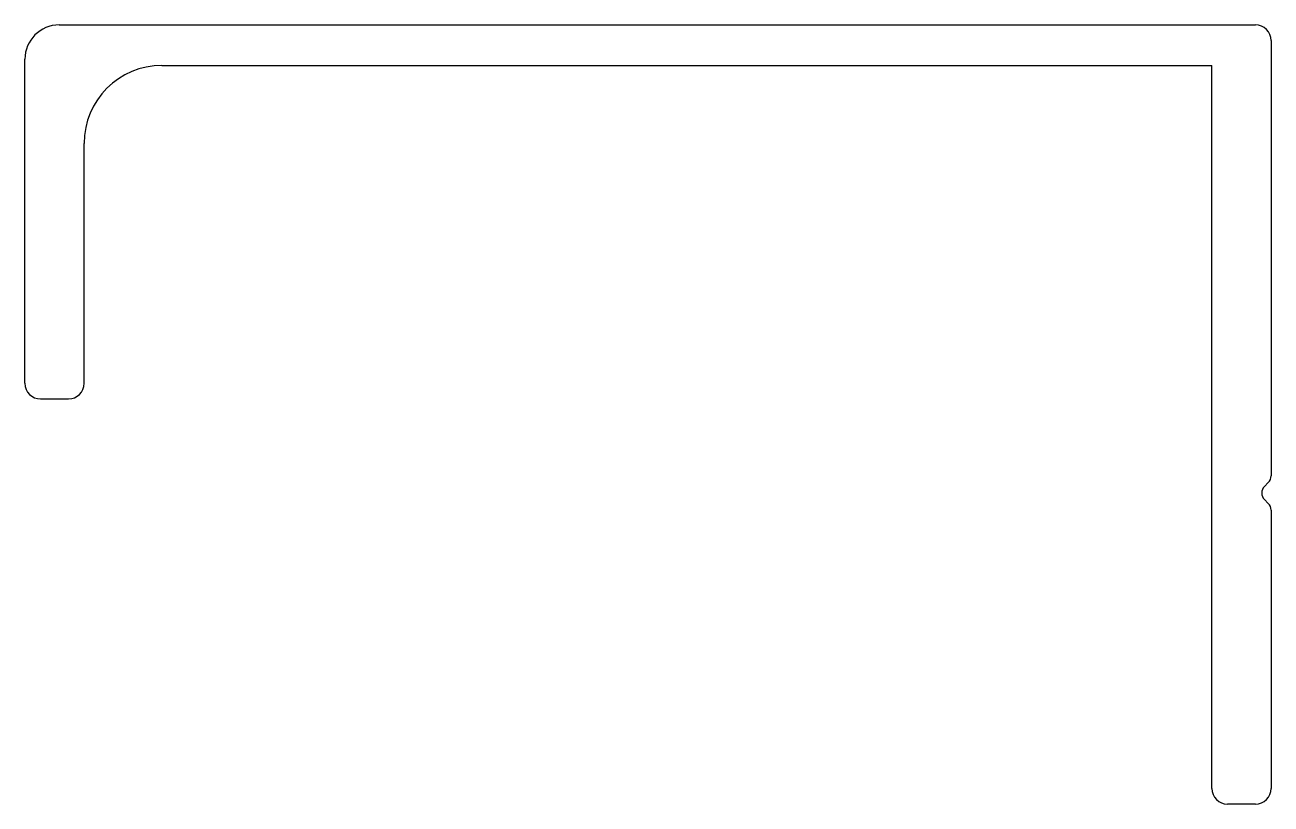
# Model space of a CAD drawing. Extents: x 2227.2 to 2267.2, y 1705.9 to 1730.9.
import ezdxf

# ---------------------------------------------------------------- set-up
doc = ezdxf.new("R2010")
doc.units = 0
doc.layers.get('0').update_dxf_attribs({"linetype": 'CONTINUOUS'})

msp = doc.modelspace()

# ---------------------------------------------------------------- linework, layer by layer
at = {"linetype": 'CONTINUOUS'}
for p, q in [((2228.297, 1730.909), (2266.697, 1730.909)), ((2267.197, 1730.409), (2267.197, 1716.441)), ((2227.197, 1719.409), (2227.197, 1729.809)), ((2231.597, 1729.609), (2265.297, 1729.609)), ((2265.297, 1706.409), (2265.297, 1729.609)), ((2229.097, 1719.409), (2229.097, 1727.109)), ((2227.697, 1718.909), (2228.597, 1718.909)), ((2266.984, 1716.103), (2267.109, 1716.228)), ((2266.984, 1715.679), (2267.109, 1715.554)), ((2267.197, 1715.342), (2267.197, 1706.409)), ((2266.697, 1705.909), (2265.797, 1705.909))]:
    msp.add_line(p, q, dxfattribs=at)
for centre, radius, start, end in [((2228.297, 1729.809), 1.1, 90, 180), ((2266.697, 1730.409), 0.5, 0, 90), ((2231.597, 1727.109), 2.5, 90, 180), ((2227.697, 1719.409), 0.5, 180, 270), ((2228.597, 1719.409), 0.5, 270, 0), ((2266.897, 1716.441), 0.3, 315, 360), ((2267.197, 1715.891), 0.3, 135, 225), ((2266.897, 1715.342), 0.3, 0, 45), ((2265.797, 1706.409), 0.5, 180, 270), ((2266.697, 1706.409), 0.5, 270, 0)]:
    msp.add_arc(centre, radius, start, end, dxfattribs=at)

doc.saveas('drawing.dxf')
